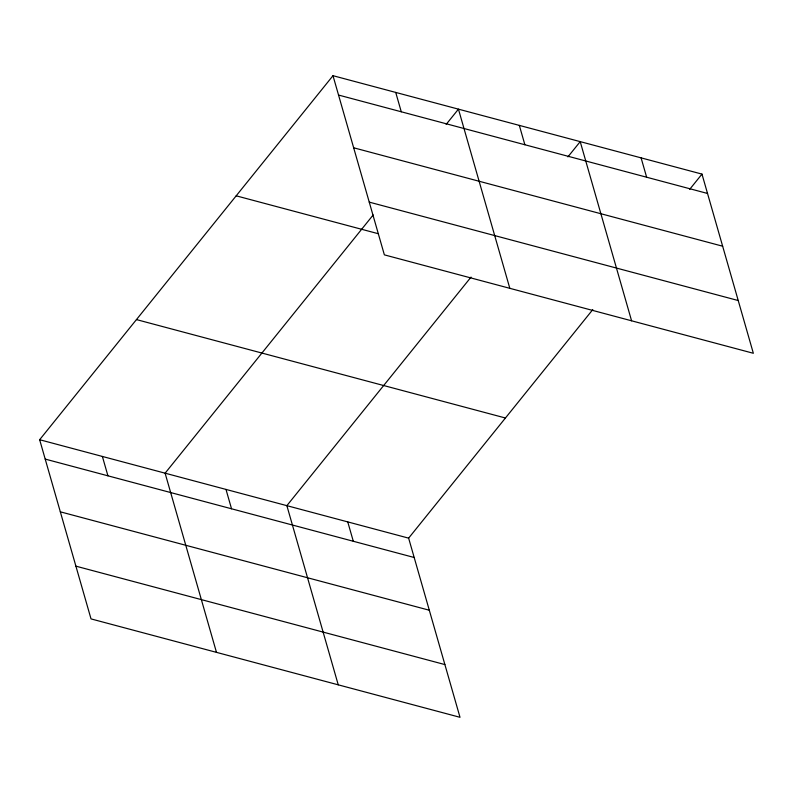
<?xml version="1.0" encoding="UTF-8"?>
<svg xmlns="http://www.w3.org/2000/svg" width="793" height="793" viewBox="0 0 793 793"><rect width="100%" height="100%" fill="white"/><g stroke="black" fill="none" stroke-linecap="round" stroke-linejoin="round"><path stroke-width="1.19" d="M592.797 309.587L408.633 538.14L460.009 717.308L91.026 618.897L39.65 439.719L332.991 75.692L701.974 174.103L753.35 353.281L384.367 254.86L332.991 75.692M373.166 214.982L165.103 473.183L216.479 652.361M446.152 124.402L458.443 109.147L509.82 288.325M471.032 277.104L286.868 505.656L338.244 684.835M567.917 156.875L580.208 141.63L631.585 320.798M689.682 189.358L701.974 174.103M338.542 95.051L707.525 193.462M353.668 147.785L722.651 246.207M369.251 202.126L738.224 300.537M236.185 195.821L378.35 233.737M136.455 319.589L505.428 418M39.65 439.719L408.633 538.14M45.201 459.088L414.184 557.499M60.327 511.822L429.31 610.233M75.91 566.162L444.883 664.574M641.091 157.866L646.642 177.226M519.326 125.383L524.877 144.752M395.717 92.414L401.268 111.783M347.75 521.893L353.301 541.262M225.985 489.42L231.536 508.789M102.376 456.451L107.927 475.82"/></g></svg>
